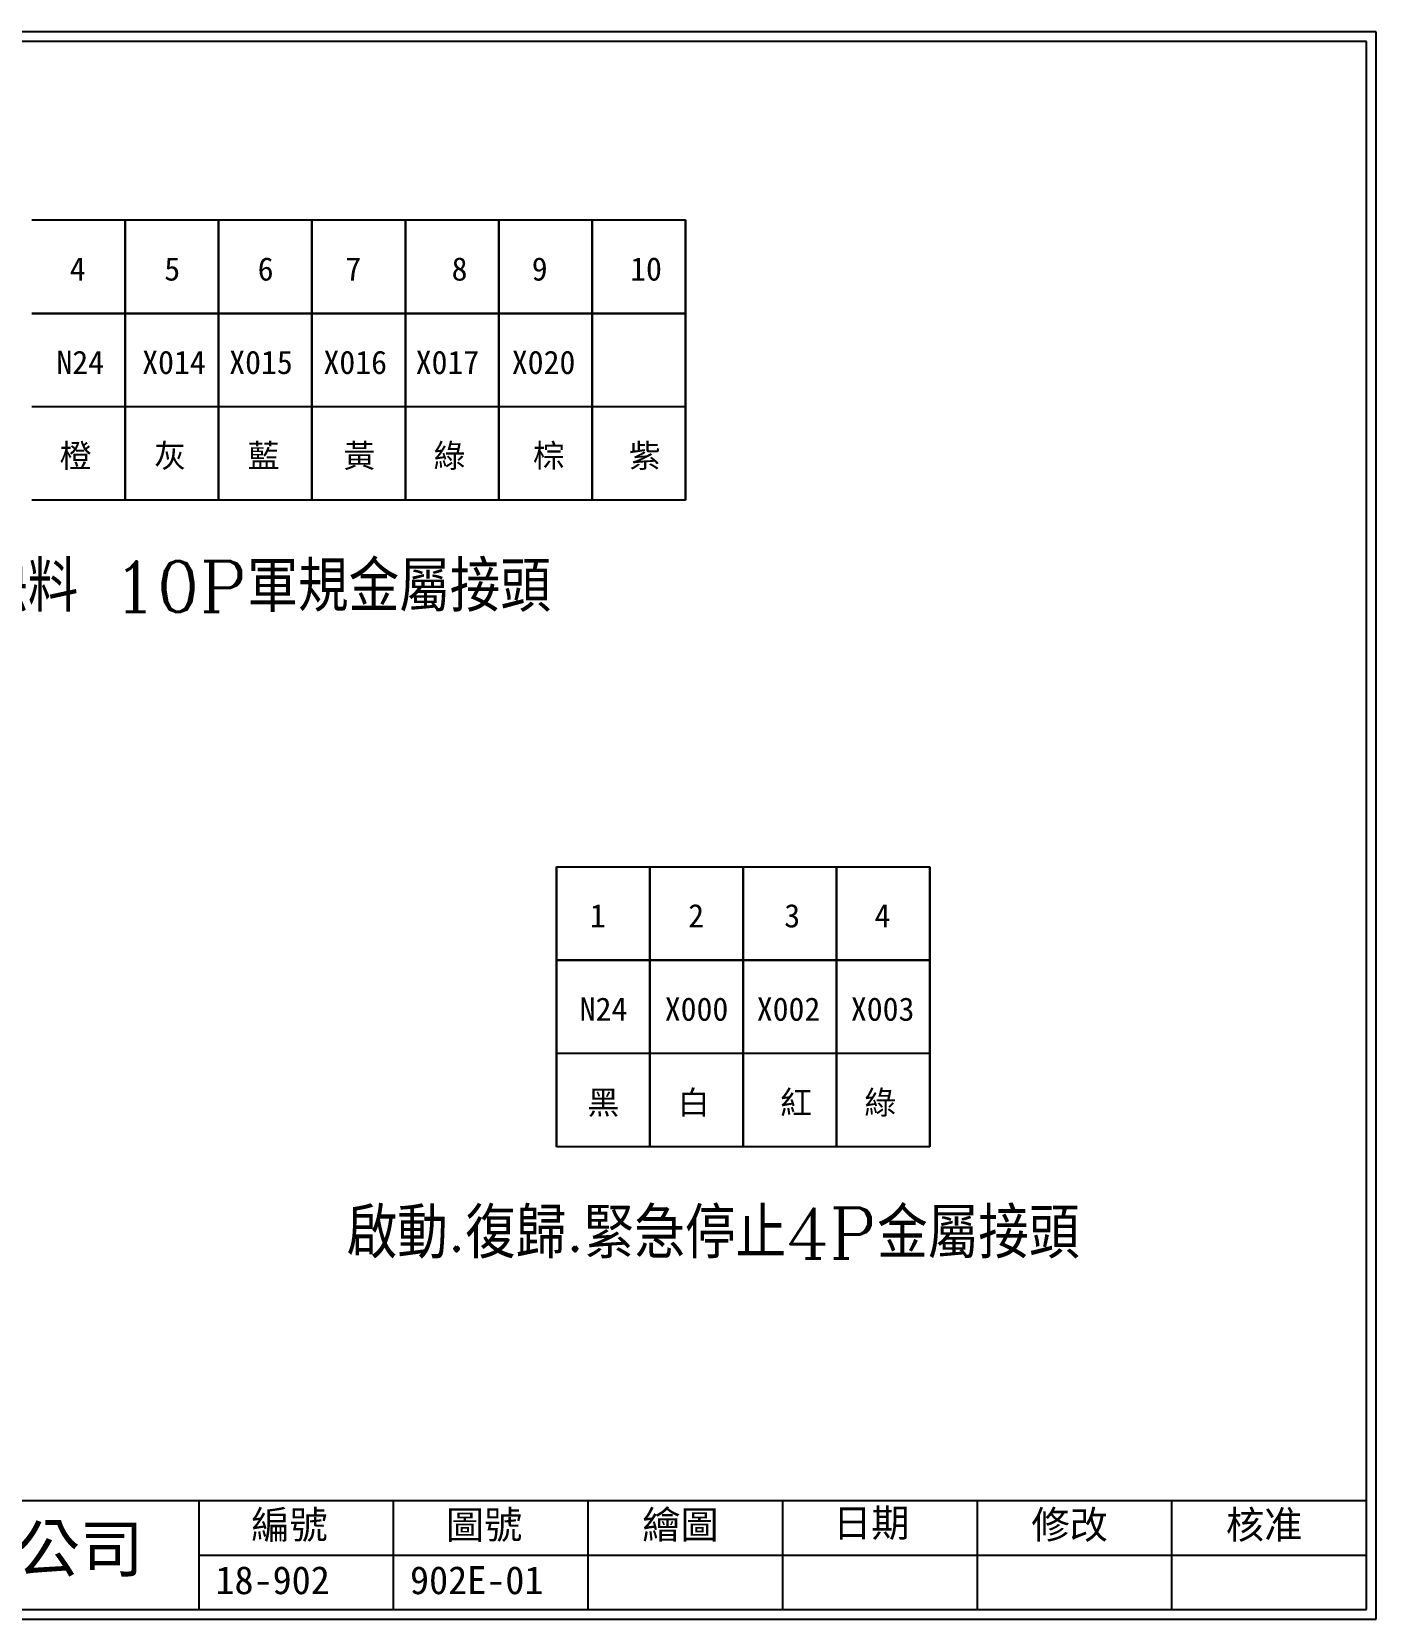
# Model space of a CAD drawing. Extents: x 275 to 562, y 265 to 469.
# Drawn here: x 389.2 to 561.9, y 264.9 to 468.9 of the extents above; entities that cross this region are included whole.
import ezdxf

# ---------------------------------------------------------------- set-up
doc = ezdxf.new("R2010")
doc.units = 0
doc.layers.add('圖框層', color=7, linetype='CONTINUOUS')
doc.layers.add('標尺寸層', color=3, linetype='CONTINUOUS')
doc.styles.add('CNS', font='romanc.shx', dxfattribs={"bigfont": 'chineset.shx'})
doc.styles.add('STSL', font='kaiu.ttf')

msp = doc.modelspace()

# ---------------------------------------------------------------- linework, layer by layer
at = {"layer": '圖框層', "color": 7}
for p, q in [((561.9, 468.91), (274.9, 468.91)), ((560.65, 467.66), (276.15, 467.66)), ((560.65, 266.2), (560.65, 467.66)), ((561.9, 264.95), (561.9, 468.91)), ((276.15, 280.2), (560.65, 280.2)), ((410.65, 266.2), (410.65, 280.2)), ((435.65, 266.2), (435.65, 280.2)), ((460.65, 266.2), (460.65, 280.2)), ((485.65, 266.2), (485.65, 280.2)), ((510.65, 266.2), (510.65, 280.2)), ((535.65, 266.2), (535.65, 280.2)), ((410.65, 273.2), (560.65, 273.2)), ((276.15, 266.2), (560.65, 266.2)), ((274.9, 264.95), (561.9, 264.95))]:
    msp.add_line(p, q, dxfattribs=at)
at = {"layer": '標尺寸層', "color": 7}
for p, q in [((389.16, 444.73), (401.16, 444.73)), ((401.16, 444.73), (401.16, 432.73)), ((401.16, 444.73), (413.16, 444.73)), ((401.16, 432.73), (401.16, 444.73)), ((413.16, 444.73), (413.16, 432.73)), ((413.16, 432.73), (413.16, 444.73)), ((413.16, 444.73), (425.16, 444.73)), ((425.16, 444.73), (425.16, 432.73)), ((425.16, 432.73), (425.16, 444.73)), ((425.16, 444.73), (425.16, 432.73)), ((425.16, 444.73), (437.16, 444.73)), ((425.16, 432.73), (425.16, 444.73)), ((425.16, 444.73), (425.16, 432.73)), ((425.16, 444.73), (437.16, 444.73)), ((425.16, 432.73), (425.16, 444.73)), ((437.16, 444.73), (437.16, 432.73)), ((437.16, 444.73), (449.16, 444.73)), ((437.16, 432.73), (437.16, 444.73)), ((437.16, 444.73), (437.16, 432.73)), ((437.16, 432.73), (437.16, 444.73)), ((449.16, 444.73), (449.16, 432.73)), ((449.16, 444.73), (461.16, 444.73)), ((449.16, 432.73), (449.16, 444.73)), ((461.16, 444.73), (461.16, 432.73)), ((461.16, 432.73), (461.16, 444.73)), ((461.16, 444.73), (473.16, 444.73)), ((473.16, 444.73), (473.16, 432.73)), ((473.16, 432.73), (473.16, 444.73)), ((401.16, 432.73), (389.16, 432.73)), ((389.16, 432.73), (401.16, 432.73)), ((413.16, 432.73), (401.16, 432.73)), ((401.16, 432.73), (401.16, 420.73)), ((401.16, 432.73), (413.16, 432.73)), ((401.16, 420.73), (401.16, 432.73)), ((425.16, 432.73), (413.16, 432.73)), ((413.16, 432.73), (413.16, 420.73)), ((413.16, 420.73), (413.16, 432.73)), ((413.16, 432.73), (425.16, 432.73)), ((437.16, 432.73), (425.16, 432.73)), ((437.16, 432.73), (425.16, 432.73)), ((425.16, 432.73), (425.16, 420.73)), ((425.16, 420.73), (425.16, 432.73)), ((425.16, 432.73), (425.16, 420.73)), ((425.16, 432.73), (437.16, 432.73)), ((425.16, 420.73), (425.16, 432.73)), ((425.16, 432.73), (425.16, 420.73)), ((425.16, 432.73), (437.16, 432.73)), ((425.16, 420.73), (425.16, 432.73)), ((449.16, 432.73), (437.16, 432.73)), ((437.16, 432.73), (437.16, 420.73)), ((437.16, 432.73), (449.16, 432.73)), ((437.16, 420.73), (437.16, 432.73)), ((437.16, 432.73), (437.16, 420.73)), ((437.16, 420.73), (437.16, 432.73)), ((461.16, 432.73), (449.16, 432.73)), ((449.16, 432.73), (449.16, 420.73)), ((449.16, 432.73), (461.16, 432.73)), ((449.16, 420.73), (449.16, 432.73)), ((473.16, 432.73), (461.16, 432.73)), ((461.16, 432.73), (461.16, 420.73)), ((461.16, 420.73), (461.16, 432.73)), ((461.16, 432.73), (473.16, 432.73)), ((473.16, 432.73), (473.16, 420.73)), ((473.16, 420.73), (473.16, 432.73)), ((401.16, 420.73), (389.16, 420.73)), ((413.16, 420.73), (401.16, 420.73)), ((401.16, 420.73), (401.16, 408.73)), ((401.16, 408.73), (401.16, 420.73)), ((425.16, 420.73), (413.16, 420.73)), ((413.16, 420.73), (413.16, 408.73)), ((413.16, 408.73), (413.16, 420.73)), ((437.16, 420.73), (425.16, 420.73)), ((437.16, 420.73), (425.16, 420.73)), ((425.16, 420.73), (425.16, 408.73)), ((425.16, 408.73), (425.16, 420.73)), ((425.16, 420.73), (425.16, 408.73)), ((425.16, 408.73), (425.16, 420.73)), ((425.16, 420.73), (425.16, 408.73)), ((425.16, 408.73), (425.16, 420.73)), ((449.16, 420.73), (437.16, 420.73)), ((437.16, 420.73), (437.16, 408.73)), ((437.16, 408.73), (437.16, 420.73)), ((437.16, 420.73), (437.16, 408.73)), ((437.16, 408.73), (437.16, 420.73)), ((461.16, 420.73), (449.16, 420.73)), ((449.16, 420.73), (449.16, 408.73)), ((449.16, 408.73), (449.16, 420.73)), ((473.16, 420.73), (461.16, 420.73)), ((461.16, 420.73), (461.16, 408.73)), ((461.16, 408.73), (461.16, 420.73)), ((473.16, 420.73), (473.16, 408.73)), ((473.16, 408.73), (473.16, 420.73)), ((401.16, 408.73), (389.16, 408.73)), ((413.16, 408.73), (401.16, 408.73)), ((425.16, 408.73), (413.16, 408.73)), ((437.16, 408.73), (425.16, 408.73)), ((437.16, 408.73), (425.16, 408.73)), ((449.16, 408.73), (437.16, 408.73)), ((461.16, 408.73), (449.16, 408.73)), ((473.16, 408.73), (461.16, 408.73)), ((456.56, 361.64), (456.56, 349.64)), ((456.56, 361.64), (468.56, 361.64)), ((456.56, 349.64), (456.56, 361.64)), ((456.56, 361.64), (456.56, 349.64)), ((456.56, 361.64), (468.56, 361.64)), ((456.56, 349.64), (456.56, 361.64)), ((468.56, 361.64), (468.56, 349.64)), ((468.56, 361.64), (480.56, 361.64)), ((468.56, 349.64), (468.56, 361.64)), ((468.56, 361.64), (468.56, 349.64)), ((468.56, 349.64), (468.56, 361.64)), ((480.56, 361.64), (480.56, 349.64)), ((480.56, 361.64), (492.56, 361.64)), ((480.56, 349.64), (480.56, 361.64)), ((492.56, 361.64), (492.56, 349.64)), ((492.56, 349.64), (492.56, 361.64)), ((492.56, 361.64), (504.56, 361.64)), ((504.56, 361.64), (504.56, 349.64)), ((504.56, 349.64), (504.56, 361.64)), ((468.56, 349.64), (456.56, 349.64)), ((468.56, 349.64), (456.56, 349.64)), ((456.56, 349.64), (456.56, 337.64)), ((456.56, 349.64), (468.56, 349.64)), ((456.56, 337.64), (456.56, 349.64)), ((456.56, 349.64), (456.56, 337.64)), ((456.56, 349.64), (468.56, 349.64)), ((456.56, 337.64), (456.56, 349.64)), ((480.56, 349.64), (468.56, 349.64)), ((468.56, 349.64), (468.56, 337.64)), ((468.56, 349.64), (480.56, 349.64)), ((468.56, 337.64), (468.56, 349.64)), ((468.56, 349.64), (468.56, 337.64)), ((468.56, 337.64), (468.56, 349.64)), ((492.56, 349.64), (480.56, 349.64)), ((480.56, 349.64), (480.56, 337.64)), ((480.56, 349.64), (492.56, 349.64)), ((480.56, 337.64), (480.56, 349.64)), ((504.56, 349.64), (492.56, 349.64)), ((492.56, 349.64), (492.56, 337.64)), ((492.56, 337.64), (492.56, 349.64)), ((492.56, 349.64), (504.56, 349.64)), ((504.56, 349.64), (504.56, 337.64)), ((504.56, 337.64), (504.56, 349.64)), ((468.56, 337.64), (456.56, 337.64)), ((468.56, 337.64), (456.56, 337.64)), ((456.56, 337.64), (456.56, 325.64)), ((456.56, 325.64), (456.56, 337.64)), ((456.56, 337.64), (456.56, 325.64)), ((456.56, 325.64), (456.56, 337.64)), ((480.56, 337.64), (468.56, 337.64)), ((468.56, 337.64), (468.56, 325.64)), ((468.56, 325.64), (468.56, 337.64)), ((468.56, 337.64), (468.56, 325.64)), ((468.56, 325.64), (468.56, 337.64)), ((492.56, 337.64), (480.56, 337.64)), ((480.56, 337.64), (480.56, 325.64)), ((480.56, 325.64), (480.56, 337.64)), ((504.56, 337.64), (492.56, 337.64)), ((492.56, 337.64), (492.56, 325.64)), ((492.56, 325.64), (492.56, 337.64)), ((504.56, 337.64), (504.56, 325.64)), ((504.56, 325.64), (504.56, 337.64)), ((468.56, 325.64), (456.56, 325.64)), ((468.56, 325.64), (456.56, 325.64)), ((480.56, 325.64), (468.56, 325.64)), ((492.56, 325.64), (480.56, 325.64)), ((504.56, 325.64), (492.56, 325.64))]:
    msp.add_line(p, q, dxfattribs=at)

# ---------------------------------------------------------------- texts
at = {"layer": '圖框層', "color": 7, "style": 'STSL'}
for s, height, p in [('4', 3, (394.04, 436.94)), ('5', 3, (406.19, 436.94)), ('6', 3, (418.19, 436.94)), ('7', 3, (429.46, 436.94)), (' 8', 3, (441.06, 436.94)), ('9', 3, (453.4, 436.94)), ('10', 3, (466.04, 436.94)), ('N24', 3, (392.33, 424.94)), ('X014', 3, (403.35, 424.94)), ('X015', 3, (414.53, 424.94)), ('X016', 3, (426.64, 424.94)), ('X017', 3, (438.49, 424.94)), ('X020', 3, (450.84, 424.94)), ('橙', 3, (392.75, 412.94)), ('灰', 3, (404.89, 412.94)), ('藍', 3, (416.89, 412.94)), ('黃', 3, (429.2, 412.94)), ('綠', 3, (440.8, 412.94)), ('棕', 3, (453.54, 412.94)), ('紫', 3, (465.88, 412.94)), ('1', 3, (460.86, 353.84)), ('2', 3, (473.5, 353.84)), ('3', 3, (485.84, 353.84)), ('4', 3, (497.44, 353.84)), ('N24', 3, (459.56, 341.84)), ('X000', 3, (470.49, 341.84)), ('X002', 3, (482.31, 341.84)), ('X003', 3, (494.4, 341.84)), ('黑', 3, (460.55, 329.84)), ('白', 3, (472.16, 329.84)), ('紅', 3, (485.32, 329.84)), ('綠', 3, (496.14, 329.84)), ('繪圖', 3.6, (467.59, 275.29)), ('日期', 3.6, (492.12, 275.53)), ('泓陞自動化科技有限公司', 6, (313.5, 271.02)), ('編號', 3.6, (417.36, 275.28)), ('圖號', 3.6, (442.36, 275.28)), ('修改', 3.6, (517.59, 275.29)), ('核准', 3.6, (542.59, 275.29)), ('18-902', 3.6, (412.76, 268.17)), ('902E-01', 3.6, (437.76, 268.17))]:
    msp.add_text(s, height=height, dxfattribs=at).set_placement(p)
at = {"layer": '標尺寸層', "color": 7, "char_height": 6.5, "attachment_point": 1, "style": 'CNS'}
for s, insert in [('滿料.缺料 10P軍規金屬接頭', (366.91, 400.89)), ('啟動.復歸.緊急停止4P金屬接頭', (429.62, 317.8))]:
    msp.add_mtext_dynamic_manual_height_columns(s, width=116.1555, gutter_width=32.5, heights=[0], dxfattribs=dict(at, insert=insert))

doc.saveas('drawing.dxf')
